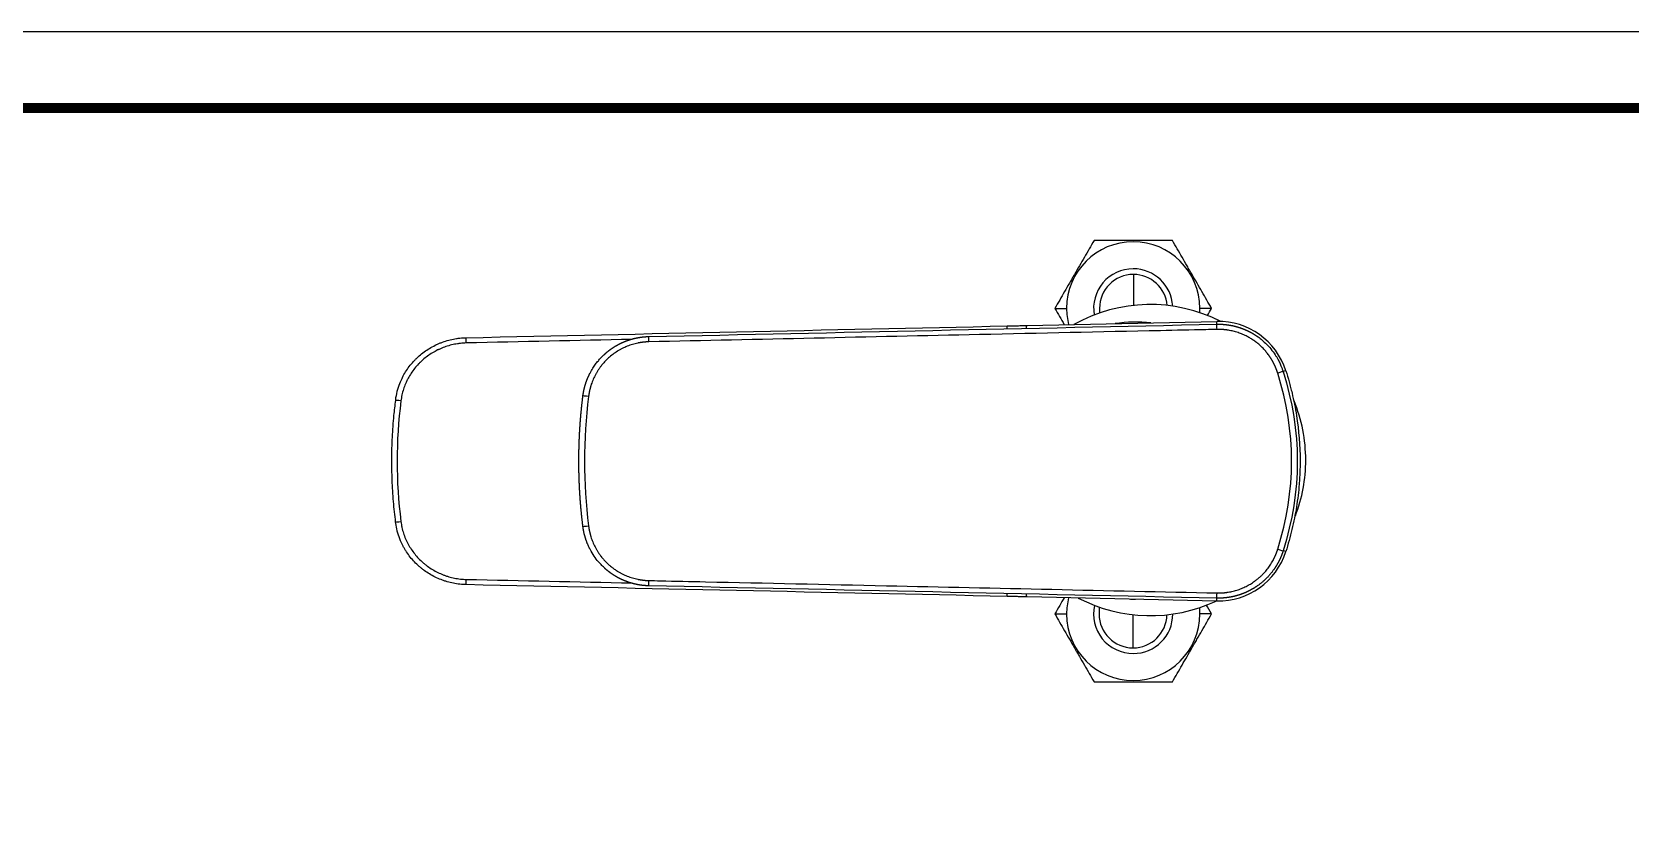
# Model space of a CAD drawing. Extents: x 0 to 790, y 0 to 579.
# Drawn here: x 323 to 605.5, y 438.9 to 578.8 of the extents above; entities that cross this region are included whole.
import ezdxf

# ---------------------------------------------------------------- set-up
doc = ezdxf.new("R2010")
doc.units = 0
doc.header["$LTSCALE"] = 10
doc.header["$MEASUREMENT"] = 0
doc.layers.get('0').update_dxf_attribs({"linetype": 'CONTINUOUS'})
doc.layers.add('1', color=7, linetype='CONTINUOUS')

msp = doc.modelspace()

# ---------------------------------------------------------------- linework, layer by layer
at = {"lineweight": -3, "ltscale": 0.5}
msp.add_lwpolyline([(0, 0), (789.88, 0), (789.88, 578.76), (0, 578.76)], close=True, dxfattribs=at)
at = {"color": 5, "linetype": 'ByBlock', "lineweight": -3, "const_width": 1.82}
msp.add_lwpolyline([(12.7, 24.78), (777.1, 24.78), (777.1, 565.32), (12.7, 565.32)], close=True, dxfattribs=at)
at = {"layer": '1', "color": 7, "linetype": 'Continuous', "lineweight": -3}
for p, q in [((517.74, 535.9), (517.74, 530.43)), ((503.85, 529.9), (505.93, 529.9)), ((511.74, 529.9), (511.74, 529.09)), ((531.56, 529.9), (529.48, 529.9)), ((498.98, 526.88), (532.49, 527.61)), ((532.5, 527.12), (532.49, 527.61)), ((544.68, 518.87), (544.21, 518.73)), ((544.68, 486.92), (544.21, 487.06)), ((532.49, 478.18), (498.98, 478.91)), ((532.49, 478.18), (532.5, 478.67)), ((503.85, 475.9), (505.93, 475.9)), ((511.67, 477.12), (511.67, 475.9)), ((517.67, 469.9), (517.67, 475.76)), ((531.56, 475.9), (529.48, 475.9))]:
    msp.add_line(p, q, dxfattribs=at)
for centre, radius, start, end in [((517.7, 529.9), 11.78, 0, 180), ((517.7, 529.9), 7, 90, 189.4584), ((517.7, 529.9), 7, 3.3103, 90), ((517.74, 529.9), 6, 90, 180), ((517.74, 529.9), 6, 5.0681, 90), ((517.7, 529.9), 11.78, 180, 194.0681), ((520.7, 503.09), 27.5, 63.0309, 119.3789), ((517.7, 529.9), 11.78, 356.4197, 0), ((518.2, 502.99), 24.5, 83.8554, 98.6355), ((532.76, 515.11), 12.5, 17.5231, 91.2465), ((520.7, 503.09), 27.5, 0, 22.3602), ((520.7, 503.09), 27.5, 338.9835, 0), ((532.76, 490.68), 12.5, 268.7535, 342.4769), ((517.7, 475.9), 11.78, 165.9825, 180), ((520.7, 503.09), 27.5, 242.4424, 295.0634), ((518.2, 502.99), 24.5, 267.7737, 269.7353), ((517.7, 475.9), 11.78, 180, 0), ((517.7, 475.9), 7, 167.5125, 270), ((517.67, 475.9), 6, 180, 270), ((517.67, 475.9), 6, 270, 358.6191), ((517.7, 475.9), 7, 270, 359.8987), ((517.7, 475.9), 11.78, 0, 5.4366)]:
    msp.add_arc(centre, radius, start, end, dxfattribs=at)
for centre, major_axis, ratio, start_param, end_param in [((495.41, 525.8), (0.022, -1), 0.001567, 2.101081, 3.141593), ((532.52, 526.11), (-0.022, 1), 0.00159, 4.785336, 6.283185), ((399.81, 523.72), (0.022, -1), 0.001424, 1.636161, 3.141593), ((432.09, 523.92), (-0.022, 1), 0.00144, 4.77849, 6.283185), ((543.25, 518.42), (0.954, 0.301), 0.046575, 0, 1.556092), ((421.41, 514.29), (0.992, -0.124), 0.035568, 1.575227, 3.141593), ((388.25, 513.53), (0.992, -0.125), 0.033157, 1.574971, 3.14433), ((388.25, 492.26), (0.992, 0.125), 0.033157, 3.1403, 4.708215), ((421.41, 491.5), (0.992, 0.124), 0.035568, 3.141593, 4.707959), ((543.25, 487.37), (0.954, -0.301), 0.046575, 4.727094, 6.283185), ((399.81, 482.07), (-0.022, -1), 0.001424, 0, 1.505432), ((432.09, 481.87), (0.022, 1), 0.00144, 3.141593, 4.646288), ((495.41, 479.99), (-0.022, -1), 0.001567, 0, 1.035265), ((532.52, 479.68), (0.022, 1), 0.00159, 3.141593, 4.639442)]:
    msp.add_ellipse(centre, major_axis=major_axis, ratio=ratio, start_param=start_param, end_param=end_param, dxfattribs=at)
for points, knots in [([(510.77, 541.9), (510.21, 540.92), (509.64, 539.93), (508.78, 538.44), (508.49, 537.94), (507.9, 536.93), (507.61, 536.42), (507.24, 535.78), (507.17, 535.66), (507.06, 535.46), (507.02, 535.4), (506.95, 535.27), (506.76, 534.95), (506.58, 534.64), (506.14, 533.87), (505.85, 533.37), (505.27, 532.37), (504.99, 531.87), (504.42, 530.88), (504.13, 530.39), (503.85, 529.9)], [0, 0, 0, 0, 0.25, 0.25, 0.375, 0.375, 0.5, 0.5, 0.53125, 0.53125, 0.546875, 0.546875, 0.5625, 0.625, 0.625, 0.75, 0.75, 0.875, 0.875, 1, 1, 1, 1]), ([(524.63, 541.9), (523.5, 541.9), (522.36, 541.9), (520.63, 541.9), (520.06, 541.9), (518.89, 541.9), (518.31, 541.9), (517.57, 541.9), (517.42, 541.9), (517.2, 541.9), (517.13, 541.9), (516.98, 541.9), (516.61, 541.9), (516.24, 541.9), (515.36, 541.9), (514.78, 541.9), (513.63, 541.9), (513.05, 541.9), (511.91, 541.9), (511.34, 541.9), (510.77, 541.9)], [0, 0, 0, 0, 0.25, 0.25, 0.375, 0.375, 0.5, 0.5, 0.53125, 0.53125, 0.546875, 0.546875, 0.5625, 0.625, 0.625, 0.75, 0.75, 0.875, 0.875, 1, 1, 1, 1]), ([(531.56, 529.9), (530.99, 530.88), (530.42, 531.87), (529.56, 533.36), (529.27, 533.86), (528.69, 534.87), (528.4, 535.38), (528.03, 536.02), (527.96, 536.14), (527.84, 536.34), (527.81, 536.4), (527.73, 536.53), (527.55, 536.85), (527.37, 537.16), (526.93, 537.92), (526.64, 538.43), (526.06, 539.43), (525.77, 539.93), (525.2, 540.92), (524.92, 541.41), (524.63, 541.9)], [0, 0, 0, 0, 0.25, 0.25, 0.375, 0.375, 0.5, 0.5, 0.53125, 0.53125, 0.546875, 0.546875, 0.5625, 0.625, 0.625, 0.75, 0.75, 0.875, 0.875, 1, 1, 1, 1]), ([(532.52, 526.18), (531.86, 526.17), (531.19, 526.15), (527.86, 526.08), (525.19, 526.02), (511.86, 525.73), (501.2, 525.5), (471.05, 524.84), (451.57, 524.41), (432.09, 523.99)], [0, 0, 0, 0, 0.019909, 0.019909, 0.099545, 0.099545, 0.41809, 0.41809, 1, 1, 1, 1]), ([(495.39, 526.8), (495.7, 526.81), (496.01, 526.81), (496.62, 526.83), (496.92, 526.83), (497.52, 526.85), (497.89, 526.86), (498.26, 526.86), (498.41, 526.87), (498.48, 526.87), (498.7, 526.87), (498.84, 526.88), (498.98, 526.88)], [0, 0, 0, 0, 0.25, 0.25, 0.5, 0.5, 0.75, 0.8125, 0.8125, 0.875, 0.875, 1, 1, 1, 1]), ([(498.8, 526.38), (498.8, 526.39), (498.81, 526.41), (498.81, 526.46), (498.82, 526.5), (498.83, 526.54), (498.83, 526.55), (498.83, 526.57), (498.83, 526.58), (498.84, 526.6), (498.84, 526.62), (498.85, 526.67), (498.86, 526.7), (498.87, 526.73), (498.88, 526.75), (498.89, 526.77), (498.89, 526.78), (498.9, 526.81), (498.92, 526.84), (498.94, 526.86), (498.96, 526.87), (498.96, 526.87), (498.97, 526.88), (498.97, 526.88), (498.98, 526.88), (498.98, 526.88), (498.98, 526.88), (498.98, 526.88), (498.98, 526.88), (498.98, 526.88)], [0, 0, 0, 0, 0.046614, 0.046614, 0.182812, 0.182812, 0.216862, 0.216862, 0.250911, 0.250911, 0.31901, 0.31901, 0.455208, 0.455208, 0.523307, 0.523307, 0.591406, 0.591406, 0.727604, 0.863802, 0.863802, 0.931901, 0.931901, 0.965951, 0.982975, 0.982975, 0.991488, 0.991488, 1, 1, 1, 1]), ([(532.5, 527.11), (532.52, 527.11), (532.55, 527.11), (532.61, 527.11), (532.66, 527.11), (532.72, 527.11), (532.77, 527.11), (532.82, 527.11), (532.88, 527.11), (532.93, 527.11), (532.99, 527.11), (533.04, 527.11), (533.1, 527.11), (533.15, 527.1), (533.2, 527.1), (533.26, 527.1), (533.31, 527.1), (533.37, 527.1), (533.42, 527.09), (533.48, 527.09), (533.53, 527.09), (533.59, 527.08), (533.64, 527.08), (533.7, 527.07), (533.75, 527.07), (533.81, 527.07), (533.86, 527.06), (533.92, 527.05), (533.97, 527.05), (534.03, 527.04), (534.09, 527.04), (534.14, 527.03), (534.2, 527.02), (534.25, 527.02), (534.31, 527.01), (534.36, 527), (534.42, 527), (534.47, 526.99), (534.53, 526.98), (534.59, 526.97), (534.64, 526.96), (534.7, 526.95), (534.75, 526.94), (534.81, 526.93), (534.87, 526.92), (534.92, 526.91), (534.98, 526.9), (535.03, 526.89), (535.09, 526.88), (535.15, 526.87), (535.2, 526.86), (535.26, 526.85), (535.31, 526.84), (535.37, 526.82), (535.43, 526.81), (535.48, 526.8), (535.54, 526.79), (535.6, 526.77), (535.65, 526.76), (535.71, 526.74), (535.76, 526.73), (535.82, 526.71), (535.88, 526.7), (535.93, 526.68), (535.99, 526.67), (536.04, 526.65), (536.1, 526.64), (536.16, 526.62), (536.21, 526.6), (536.27, 526.59), (536.33, 526.57), (536.38, 526.55), (536.44, 526.53), (536.49, 526.52), (536.55, 526.5), (536.61, 526.48), (536.66, 526.46), (536.72, 526.44), (536.77, 526.42), (536.83, 526.4), (536.89, 526.38), (536.94, 526.36), (537, 526.34), (537.05, 526.32), (537.11, 526.3), (537.17, 526.27), (537.22, 526.25), (537.28, 526.23), (537.33, 526.21), (537.39, 526.18), (537.44, 526.16), (537.5, 526.14), (537.55, 526.11), (537.61, 526.09), (537.66, 526.06), (537.72, 526.04), (537.78, 526.01), (537.83, 525.99), (537.89, 525.96), (537.94, 525.94), (538, 525.91), (538.05, 525.88), (538.11, 525.86), (538.16, 525.83), (538.21, 525.8), (538.27, 525.77), (538.32, 525.74), (538.38, 525.72), (538.43, 525.69), (538.49, 525.66), (538.54, 525.63), (538.59, 525.6), (538.65, 525.57), (538.7, 525.54), (538.76, 525.51), (538.81, 525.47), (538.86, 525.44), (538.92, 525.41), (538.97, 525.38), (539.02, 525.35), (539.08, 525.31), (539.13, 525.28), (539.18, 525.25), (539.24, 525.21), (539.29, 525.18), (539.34, 525.15), (539.39, 525.11), (539.45, 525.08), (539.5, 525.04), (539.55, 525.01), (539.6, 524.97), (539.65, 524.93), (539.71, 524.9), (539.99, 524.7), (540.52, 524.28), (541.29, 523.58), (542.07, 522.72), (542.66, 521.92), (543.07, 521.27), (543.31, 520.85), (543.51, 520.46), (543.68, 520.1), (543.82, 519.78), (543.93, 519.5), (544.02, 519.27), (544.09, 519.07), (544.14, 518.92), (544.18, 518.81), (544.2, 518.75), (544.2, 518.72)], [0, 0, 0, 0, 0.003477, 0.006959, 0.010445, 0.013937, 0.017433, 0.020934, 0.02444, 0.02795, 0.031466, 0.034986, 0.038511, 0.042041, 0.045575, 0.049115, 0.052659, 0.056208, 0.059762, 0.06332, 0.066884, 0.070452, 0.074025, 0.077603, 0.081185, 0.084773, 0.088365, 0.091962, 0.095564, 0.099171, 0.102782, 0.106398, 0.11002, 0.113645, 0.117276, 0.120912, 0.124552, 0.128197, 0.131847, 0.135502, 0.139162, 0.142826, 0.146495, 0.150169, 0.153848, 0.157532, 0.16122, 0.164914, 0.168612, 0.172315, 0.176022, 0.179735, 0.183452, 0.187175, 0.190902, 0.194633, 0.19837, 0.202112, 0.205858, 0.209609, 0.213365, 0.217126, 0.220891, 0.224662, 0.228437, 0.232217, 0.236002, 0.239791, 0.243586, 0.247385, 0.251189, 0.254998, 0.258812, 0.262631, 0.266454, 0.270282, 0.274115, 0.277953, 0.281796, 0.285643, 0.289496, 0.293353, 0.297215, 0.301082, 0.304953, 0.30883, 0.312711, 0.316597, 0.320488, 0.324384, 0.328285, 0.33219, 0.3361, 0.340016, 0.343936, 0.34786, 0.35179, 0.355724, 0.359664, 0.363608, 0.367557, 0.37151, 0.375469, 0.379432, 0.3834, 0.387374, 0.391351, 0.395334, 0.399322, 0.403314, 0.407311, 0.411313, 0.41532, 0.419332, 0.423349, 0.42737, 0.431396, 0.435427, 0.439463, 0.443504, 0.447549, 0.4516, 0.455655, 0.459715, 0.46378, 0.46785, 0.471924, 0.476004, 0.480088, 0.484177, 0.488271, 0.49237, 0.496473, 0.500582, 0.559789, 0.627013, 0.702251, 0.785503, 0.81995, 0.851408, 0.879877, 0.905357, 0.927846, 0.947347, 0.963857, 0.977378, 0.987908, 0.995449, 1, 1, 1, 1]), ([(543.25, 518.47), (543.25, 518.49), (543.23, 518.52), (543.22, 518.57), (543.2, 518.63), (543.18, 518.68), (543.17, 518.73), (543.15, 518.78), (543.13, 518.83), (543.11, 518.88), (543.1, 518.93), (543.08, 518.98), (543.06, 519.03), (543.04, 519.08), (543.02, 519.13), (543, 519.18), (542.98, 519.23), (542.96, 519.28), (542.94, 519.33), (542.92, 519.38), (542.9, 519.43), (542.88, 519.48), (542.86, 519.53), (542.84, 519.58), (542.82, 519.63), (542.79, 519.68), (542.77, 519.73), (542.75, 519.77), (542.73, 519.82), (542.7, 519.87), (542.68, 519.92), (542.66, 519.97), (542.63, 520.02), (542.61, 520.06), (542.59, 520.11), (542.56, 520.16), (542.54, 520.21), (542.51, 520.25), (542.49, 520.3), (542.46, 520.35), (542.44, 520.4), (542.41, 520.44), (542.39, 520.49), (542.36, 520.54), (542.34, 520.58), (542.31, 520.63), (542.28, 520.68), (542.26, 520.72), (542.23, 520.77), (542.2, 520.81), (542.17, 520.86), (542.15, 520.91), (542.12, 520.95), (542.09, 521), (542.06, 521.04), (542.03, 521.09), (542, 521.13), (541.97, 521.18), (541.94, 521.22), (541.91, 521.27), (541.88, 521.31), (541.85, 521.36), (541.82, 521.4), (541.79, 521.45), (541.76, 521.49), (541.73, 521.54), (541.7, 521.58), (541.54, 521.8), (541.24, 522.19), (540.77, 522.72), (540.28, 523.22), (539.75, 523.68), (539.28, 524.04), (538.89, 524.31), (538.59, 524.51), (538.29, 524.69), (537.98, 524.86), (537.64, 525.04), (537.27, 525.22), (536.86, 525.39), (536.44, 525.55), (536.02, 525.69), (535.6, 525.81), (535.17, 525.92), (534.74, 526.01), (534.41, 526.06), (534.19, 526.09), (534.09, 526.1), (533.99, 526.11), (533.88, 526.13), (533.78, 526.14), (533.67, 526.15), (533.57, 526.15), (533.46, 526.16), (533.36, 526.17), (533.25, 526.17), (533.15, 526.18), (533.05, 526.18), (532.94, 526.18), (532.84, 526.18), (532.73, 526.18), (532.63, 526.18), (532.56, 526.18), (532.52, 526.18)], [0, 0, 0, 0, 0.003818, 0.007632, 0.011445, 0.015254, 0.019061, 0.022866, 0.026668, 0.030468, 0.034266, 0.038062, 0.041855, 0.045647, 0.049437, 0.053226, 0.057013, 0.060798, 0.064582, 0.068364, 0.072145, 0.075925, 0.079704, 0.083482, 0.087259, 0.091035, 0.09481, 0.098585, 0.102359, 0.106133, 0.109907, 0.11368, 0.117453, 0.121225, 0.124998, 0.128771, 0.132544, 0.136317, 0.140091, 0.143865, 0.14764, 0.151415, 0.155191, 0.158968, 0.162745, 0.166524, 0.170304, 0.174085, 0.177867, 0.18165, 0.185435, 0.189221, 0.193009, 0.196799, 0.200591, 0.204384, 0.208179, 0.211977, 0.215776, 0.219578, 0.223382, 0.227189, 0.230997, 0.234809, 0.238623, 0.24244, 0.24626, 0.250083, 0.300242, 0.350056, 0.399732, 0.449476, 0.499494, 0.524499, 0.549489, 0.57449, 0.599528, 0.624631, 0.65584, 0.687013, 0.718197, 0.749444, 0.780733, 0.811955, 0.843159, 0.874398, 0.881816, 0.889228, 0.896633, 0.904032, 0.911426, 0.918815, 0.926201, 0.933583, 0.940964, 0.948342, 0.955719, 0.963096, 0.970474, 0.977852, 0.985232, 0.992614, 1, 1, 1, 1]), ([(399.81, 523.79), (399.46, 523.78), (399.11, 523.76), (398.67, 523.71), (398.58, 523.7), (398.4, 523.67), (398.14, 523.64), (397.88, 523.59), (397.37, 523.49), (396.69, 523.32), (396.03, 523.1), (395.54, 522.91), (395.38, 522.84), (395.14, 522.74), (395.02, 522.68), (394.9, 522.62), (394.82, 522.59), (394.78, 522.57), (394.42, 522.39), (394.12, 522.22), (393.52, 521.86), (393.23, 521.67), (392.66, 521.26), (392.39, 521.04), (392, 520.69), (391.87, 520.57), (391.71, 520.42), (391.64, 520.36), (391.58, 520.3), (391.49, 520.21), (391.43, 520.14), (391.12, 519.82), (390.66, 519.3), (390.25, 518.73), (389.87, 518.15), (389.69, 517.85), (389.48, 517.47), (389.44, 517.39), (389.38, 517.27), (389.36, 517.23), (389.32, 517.15), (389.22, 516.95), (389.13, 516.75), (388.93, 516.27), (388.68, 515.62), (388.5, 514.94), (388.35, 514.26), (388.29, 513.91), (388.25, 513.56)], [0, 0, 0, 0, 0.0625, 0.0625, 0.078125, 0.078125, 0.09375, 0.125, 0.125, 0.1875, 0.25, 0.25, 0.28125, 0.28125, 0.296875, 0.304688, 0.304688, 0.3125, 0.3125, 0.375, 0.375, 0.4375, 0.4375, 0.5, 0.5, 0.53125, 0.53125, 0.539063, 0.546875, 0.546875, 0.5625, 0.5625, 0.625, 0.6875, 0.6875, 0.75, 0.75, 0.765625, 0.765625, 0.773438, 0.773438, 0.78125, 0.8125, 0.8125, 0.875, 0.9375, 0.9375, 1, 1, 1, 1]), ([(388.44, 517.53), (388.44, 517.55), (388.45, 517.56), (388.48, 517.62), (388.5, 517.66), (388.56, 517.79), (388.61, 517.87), (388.83, 518.29), (389.03, 518.62), (389.44, 519.25), (389.89, 519.86), (390.39, 520.43), (390.71, 520.77), (390.78, 520.84), (390.88, 520.94), (390.92, 520.98), (390.98, 521.04), (391.16, 521.21), (391.33, 521.37), (391.76, 521.74), (392.05, 521.98), (392.66, 522.43), (392.98, 522.64), (393.62, 523.03), (393.96, 523.21), (394.34, 523.4), (394.39, 523.42), (394.47, 523.46), (394.6, 523.52), (394.91, 523.66), (395.17, 523.77), (395.7, 523.97), (396.41, 524.22), (397.15, 524.4), (397.7, 524.51), (397.89, 524.54), (398.17, 524.58), (398.27, 524.6), (398.46, 524.62), (398.55, 524.63), (398.84, 524.67), (399.03, 524.68), (399.31, 524.7), (399.45, 524.71), (399.62, 524.72), (399.71, 524.72), (399.75, 524.72), (399.77, 524.72), (399.78, 524.72), (399.78, 524.72), (399.79, 524.72), (399.79, 524.72)], [0, 0, 0, 0, 0.003142, 0.003142, 0.013211, 0.013211, 0.033349, 0.033349, 0.113904, 0.113904, 0.194458, 0.275012, 0.275012, 0.295151, 0.295151, 0.30522, 0.30522, 0.315289, 0.355566, 0.355566, 0.43612, 0.43612, 0.516675, 0.516675, 0.597229, 0.597229, 0.607298, 0.607298, 0.617367, 0.637506, 0.677783, 0.677783, 0.758337, 0.838892, 0.838892, 0.879169, 0.879169, 0.899307, 0.899307, 0.919446, 0.919446, 0.959723, 0.959723, 0.979861, 0.989931, 0.994965, 0.997483, 0.998741, 0.999371, 0.999371, 1, 1, 1, 1]), ([(420.42, 514.41), (420.42, 514.43), (420.43, 514.46), (420.43, 514.52), (420.44, 514.57), (420.45, 514.63), (420.46, 514.69), (420.47, 514.75), (420.48, 514.8), (420.49, 514.86), (420.5, 514.92), (420.51, 514.98), (420.52, 515.04), (420.53, 515.1), (420.54, 515.17), (420.55, 515.23), (420.56, 515.29), (420.58, 515.35), (420.59, 515.42), (420.6, 515.48), (420.62, 515.55), (420.63, 515.61), (420.65, 515.68), (420.67, 515.75), (420.68, 515.82), (420.7, 515.88), (420.72, 515.95), (420.73, 516.02), (420.75, 516.09), (420.77, 516.16), (420.79, 516.23), (420.81, 516.3), (420.83, 516.37), (420.86, 516.45), (420.88, 516.52), (420.9, 516.59), (420.93, 516.67), (420.95, 516.74), (420.98, 516.81), (421, 516.89), (421.03, 516.97), (421.06, 517.04), (421.08, 517.12), (421.11, 517.19), (421.14, 517.27), (421.17, 517.35), (421.21, 517.43), (421.24, 517.51), (421.27, 517.58), (421.3, 517.66), (421.34, 517.74), (421.37, 517.82), (421.41, 517.9), (421.45, 517.98), (421.48, 518.07), (421.52, 518.15), (421.56, 518.23), (421.6, 518.31), (421.65, 518.39), (421.82, 518.74), (422.15, 519.3), (422.64, 520.03), (423.12, 520.63), (423.55, 521.12), (423.94, 521.51), (424.21, 521.76), (424.38, 521.92), (424.48, 522), (424.58, 522.09), (424.67, 522.17), (424.77, 522.25), (424.87, 522.33), (424.97, 522.41), (425.07, 522.48), (425.17, 522.56), (425.27, 522.63), (425.37, 522.7), (425.47, 522.78), (425.58, 522.85), (425.68, 522.91), (425.78, 522.98), (425.88, 523.05), (425.99, 523.11), (426.09, 523.18), (426.2, 523.24), (426.3, 523.3), (426.41, 523.36), (426.51, 523.42), (426.62, 523.48), (426.72, 523.53), (426.83, 523.59), (426.93, 523.64), (427.04, 523.7), (427.14, 523.75), (427.25, 523.8), (427.36, 523.85), (427.46, 523.9), (427.57, 523.94), (427.68, 523.99), (427.78, 524.03), (427.89, 524.07), (428, 524.12), (428.1, 524.16), (428.21, 524.2), (428.32, 524.24), (428.43, 524.27), (428.53, 524.31), (428.64, 524.34), (428.75, 524.38), (428.85, 524.41), (428.96, 524.44), (429.07, 524.47), (429.17, 524.5), (429.28, 524.53), (429.38, 524.56), (429.49, 524.59), (429.6, 524.61), (429.7, 524.63), (429.81, 524.66), (429.91, 524.68), (430.02, 524.7), (430.12, 524.72), (430.23, 524.74), (430.33, 524.76), (430.44, 524.78), (430.54, 524.79), (430.65, 524.81), (430.75, 524.82), (430.85, 524.83), (430.96, 524.85), (431.06, 524.86), (431.16, 524.87), (431.26, 524.88), (431.36, 524.89), (431.47, 524.89), (431.57, 524.9), (431.67, 524.91), (431.77, 524.91), (431.87, 524.92), (431.97, 524.92), (432.03, 524.92), (432.07, 524.92)], [0, 0, 0, 0, 0.003212, 0.006464, 0.009754, 0.013082, 0.01645, 0.019856, 0.023301, 0.026785, 0.030307, 0.033869, 0.037469, 0.041107, 0.044785, 0.048501, 0.052256, 0.05605, 0.059882, 0.063754, 0.067664, 0.071613, 0.0756, 0.079627, 0.083692, 0.087795, 0.091938, 0.096119, 0.10034, 0.104598, 0.108896, 0.113232, 0.117608, 0.122021, 0.126474, 0.130966, 0.135496, 0.140065, 0.144672, 0.149319, 0.154004, 0.158728, 0.163491, 0.168292, 0.173132, 0.178011, 0.182929, 0.187886, 0.192881, 0.197915, 0.202988, 0.208099, 0.213249, 0.218438, 0.223666, 0.228933, 0.234238, 0.239582, 0.244965, 0.250387, 0.307912, 0.359073, 0.403867, 0.442293, 0.474352, 0.500042, 0.507564, 0.515063, 0.522539, 0.529992, 0.537421, 0.544828, 0.552211, 0.559571, 0.566908, 0.574222, 0.581513, 0.58878, 0.596025, 0.603246, 0.610444, 0.617619, 0.624771, 0.631899, 0.639005, 0.646087, 0.653146, 0.660182, 0.667195, 0.674185, 0.681151, 0.688094, 0.695015, 0.701912, 0.708786, 0.715637, 0.722464, 0.729269, 0.736051, 0.742809, 0.749544, 0.756256, 0.762945, 0.769611, 0.776253, 0.782873, 0.789469, 0.796043, 0.802593, 0.80912, 0.815624, 0.822105, 0.828563, 0.834997, 0.841409, 0.847797, 0.854162, 0.860504, 0.866823, 0.873119, 0.879392, 0.885642, 0.891869, 0.898072, 0.904253, 0.91041, 0.916544, 0.922655, 0.928743, 0.934808, 0.94085, 0.946869, 0.952865, 0.958838, 0.964787, 0.970714, 0.976617, 0.982497, 0.988355, 0.994189, 1, 1, 1, 1]), ([(432.09, 523.99), (432.07, 523.99), (432.04, 523.99), (431.99, 523.99), (431.94, 523.98), (431.89, 523.98), (431.84, 523.98), (431.79, 523.98), (431.75, 523.98), (431.7, 523.97), (431.65, 523.97), (431.6, 523.97), (431.55, 523.96), (431.5, 523.96), (431.45, 523.96), (431.4, 523.95), (431.35, 523.95), (431.3, 523.94), (431.25, 523.94), (431.21, 523.93), (431.16, 523.93), (431.11, 523.92), (431.06, 523.92), (431.01, 523.91), (430.96, 523.91), (430.91, 523.9), (430.86, 523.89), (430.81, 523.89), (430.77, 523.88), (430.72, 523.87), (430.67, 523.86), (430.62, 523.86), (430.57, 523.85), (430.52, 523.84), (430.47, 523.83), (430.42, 523.82), (430.38, 523.81), (430.33, 523.81), (430.28, 523.8), (430.23, 523.79), (430.18, 523.78), (429.99, 523.74), (429.66, 523.66), (429.18, 523.53), (428.72, 523.38), (428.26, 523.21), (427.81, 523.02), (427.37, 522.81), (426.93, 522.58), (426.37, 522.24), (425.7, 521.78), (424.94, 521.15), (424.25, 520.46), (423.72, 519.84), (423.33, 519.31), (423.06, 518.9), (422.81, 518.48), (422.57, 518.05), (422.36, 517.61), (422.16, 517.17), (421.98, 516.71), (421.87, 516.37), (421.8, 516.14), (421.77, 516.04), (421.74, 515.94), (421.71, 515.84), (421.69, 515.74), (421.66, 515.64), (421.64, 515.54), (421.61, 515.44), (421.59, 515.34), (421.57, 515.24), (421.55, 515.14), (421.53, 515.04), (421.51, 514.94), (421.49, 514.83), (421.47, 514.73), (421.46, 514.63), (421.44, 514.53), (421.43, 514.42), (421.42, 514.36), (421.41, 514.32)], [0, 0, 0, 0, 0.003137, 0.006273, 0.009408, 0.012543, 0.015678, 0.018812, 0.021945, 0.025078, 0.028211, 0.031343, 0.034476, 0.037608, 0.040741, 0.043873, 0.047005, 0.050138, 0.053271, 0.056404, 0.059538, 0.062672, 0.065806, 0.068941, 0.072077, 0.075213, 0.07835, 0.081488, 0.084627, 0.087767, 0.090908, 0.094049, 0.097192, 0.100337, 0.103482, 0.106629, 0.109777, 0.112927, 0.116078, 0.119231, 0.122385, 0.125541, 0.156728, 0.187879, 0.219058, 0.250326, 0.281532, 0.312665, 0.343786, 0.374956, 0.437535, 0.499933, 0.562317, 0.624919, 0.656081, 0.687207, 0.718356, 0.749589, 0.780854, 0.812042, 0.843215, 0.874432, 0.881073, 0.887707, 0.894335, 0.900958, 0.907575, 0.914187, 0.920796, 0.927401, 0.934003, 0.940603, 0.947202, 0.953799, 0.960396, 0.966993, 0.97359, 0.980189, 0.98679, 0.993394, 1, 1, 1, 1]), ([(388.44, 517.54), (388.28, 517.23), (387.93, 516.47), (387.52, 515.2), (387.32, 514.2), (387.26, 513.68), (387.25, 513.66)], [0, 0, 0, 0, 0.255392, 0.616182, 0.978584, 1, 1, 1, 1]), ([(544.68, 518.87), (544.89, 518.23), (545.08, 517.57), (545.31, 516.75), (545.35, 516.59), (545.44, 516.26), (545.57, 515.77), (546.02, 513.95), (546.35, 512.3), (546.98, 508.31), (547.2, 505.63), (547.2, 502.25), (547.18, 501.24), (547.13, 500.22), (547.1, 499.71), (547.09, 499.54), (547.07, 499.2), (546.96, 497.67), (546.77, 496.16), (546.35, 493.48), (546.08, 492.16), (545.45, 489.52), (545.09, 488.21), (544.68, 486.92)], [0, 0, 0, 0, 0.0625, 0.0625, 0.078125, 0.078125, 0.09375, 0.125, 0.25, 0.25, 0.5, 0.5, 0.5625, 0.59375, 0.59375, 0.609375, 0.609375, 0.625, 0.75, 0.75, 0.875, 0.875, 1, 1, 1, 1]), ([(420.42, 491.38), (420.41, 491.43), (420.4, 491.54), (420.38, 491.7), (420.36, 491.85), (420.34, 492.01), (420.33, 492.17), (420.31, 492.33), (420.29, 492.49), (420.27, 492.64), (420.25, 492.8), (420.24, 492.96), (420.22, 493.12), (420.2, 493.27), (420.19, 493.43), (420.17, 493.59), (420.16, 493.75), (420.14, 493.9), (420.13, 494.06), (420.11, 494.22), (420.1, 494.38), (420.08, 494.54), (420.07, 494.69), (420.05, 494.85), (420.04, 495.01), (420.03, 495.17), (420.01, 495.32), (420, 495.48), (419.99, 495.64), (419.98, 495.8), (419.96, 495.95), (419.95, 496.11), (419.94, 496.27), (419.93, 496.43), (419.92, 496.59), (419.91, 496.74), (419.9, 496.9), (419.89, 497.06), (419.88, 497.22), (419.87, 497.37), (419.86, 497.53), (419.85, 497.69), (419.84, 497.85), (419.83, 498.01), (419.82, 498.16), (419.82, 498.32), (419.81, 498.48), (419.8, 498.64), (419.79, 498.79), (419.79, 498.95), (419.78, 499.11), (419.77, 499.27), (419.77, 499.42), (419.76, 499.58), (419.76, 499.74), (419.75, 499.9), (419.75, 500.06), (419.74, 500.21), (419.74, 500.37), (419.73, 500.53), (419.73, 500.69), (419.73, 500.84), (419.72, 501), (419.72, 501.16), (419.72, 501.32), (419.71, 501.48), (419.71, 501.63), (419.71, 501.79), (419.71, 501.95), (419.71, 502.11), (419.71, 502.26), (419.7, 502.42), (419.7, 502.58), (419.7, 502.74), (419.7, 502.89), (419.7, 503.05), (419.7, 503.21), (419.7, 503.37), (419.71, 503.53), (419.71, 503.68), (419.71, 503.84), (419.71, 504), (419.71, 504.16), (419.71, 504.31), (419.72, 504.47), (419.72, 504.63), (419.72, 504.79), (419.73, 504.95), (419.73, 505.1), (419.73, 505.26), (419.74, 505.42), (419.74, 505.58), (419.75, 505.73), (419.75, 505.89), (419.76, 506.05), (419.76, 506.21), (419.77, 506.36), (419.77, 506.52), (419.78, 506.68), (419.79, 506.84), (419.79, 507), (419.8, 507.15), (419.81, 507.31), (419.82, 507.47), (419.82, 507.63), (419.83, 507.78), (419.84, 507.94), (419.85, 508.1), (419.86, 508.26), (419.87, 508.42), (419.88, 508.57), (419.89, 508.73), (419.9, 508.89), (419.91, 509.05), (419.92, 509.2), (419.93, 509.36), (419.94, 509.52), (419.95, 509.68), (419.96, 509.83), (419.98, 509.99), (419.99, 510.15), (420, 510.31), (420.01, 510.47), (420.03, 510.62), (420.04, 510.78), (420.05, 510.94), (420.07, 511.1), (420.08, 511.25), (420.1, 511.41), (420.11, 511.57), (420.13, 511.73), (420.14, 511.89), (420.16, 512.04), (420.17, 512.2), (420.19, 512.36), (420.2, 512.52), (420.22, 512.67), (420.24, 512.83), (420.25, 512.99), (420.27, 513.15), (420.29, 513.3), (420.31, 513.46), (420.33, 513.62), (420.34, 513.78), (420.36, 513.94), (420.38, 514.09), (420.4, 514.25), (420.41, 514.36), (420.42, 514.41)], [0, 0, 0, 0, 0.006887, 0.013772, 0.020655, 0.027537, 0.034418, 0.041297, 0.048174, 0.055051, 0.061925, 0.068799, 0.075671, 0.082542, 0.089411, 0.096279, 0.103146, 0.110012, 0.116877, 0.12374, 0.130602, 0.137463, 0.144323, 0.151182, 0.158039, 0.164896, 0.171751, 0.178606, 0.185459, 0.192312, 0.199163, 0.206014, 0.212864, 0.219712, 0.22656, 0.233407, 0.240253, 0.247099, 0.253943, 0.260787, 0.26763, 0.274472, 0.281314, 0.288155, 0.294995, 0.301835, 0.308674, 0.315512, 0.32235, 0.329187, 0.336024, 0.34286, 0.349696, 0.356531, 0.363366, 0.3702, 0.377034, 0.383868, 0.390701, 0.397534, 0.404366, 0.411199, 0.418031, 0.424862, 0.431694, 0.438525, 0.445356, 0.452187, 0.459018, 0.465848, 0.472679, 0.479509, 0.486339, 0.49317, 0.5, 0.50683, 0.513661, 0.520491, 0.527321, 0.534152, 0.540982, 0.547813, 0.554644, 0.561475, 0.568306, 0.575138, 0.581969, 0.588801, 0.595634, 0.602466, 0.609299, 0.616132, 0.622966, 0.6298, 0.636634, 0.643469, 0.650304, 0.65714, 0.663976, 0.670813, 0.67765, 0.684488, 0.691326, 0.698165, 0.705005, 0.711845, 0.718686, 0.725528, 0.73237, 0.739213, 0.746057, 0.752901, 0.759747, 0.766593, 0.77344, 0.780288, 0.787136, 0.793986, 0.800837, 0.807688, 0.814541, 0.821394, 0.828249, 0.835104, 0.841961, 0.848818, 0.855677, 0.862537, 0.869398, 0.87626, 0.883123, 0.889988, 0.896854, 0.903721, 0.910589, 0.917458, 0.924329, 0.931201, 0.938075, 0.944949, 0.951826, 0.958703, 0.965582, 0.972463, 0.979345, 0.986228, 0.993113, 1, 1, 1, 1]), ([(387.28, 513.65), (387.16, 512.76), (386.9, 510.59), (386.66, 507.14), (386.55, 503.32), (386.62, 499.53), (386.85, 495.8), (387.11, 493.34), (387.26, 492.14)], [0, 0, 0, 0, 0.124994, 0.304015, 0.480955, 0.655888, 0.830608, 1, 1, 1, 1]), ([(387.26, 492.14), (387.28, 491.96), (387.36, 491.32), (387.63, 490.22), (388.05, 489), (388.42, 488.26), (388.59, 487.95)], [0, 0, 0, 0, 0.122485, 0.436505, 0.766803, 1, 1, 1, 1]), ([(388.25, 492.23), (388.27, 492.05), (388.29, 491.88), (388.34, 491.61), (388.36, 491.53), (388.39, 491.35), (388.41, 491.27), (388.5, 490.84), (388.6, 490.5), (388.81, 489.84), (388.93, 489.51), (389.2, 488.87), (389.36, 488.56), (389.56, 488.17), (389.61, 488.09), (389.69, 487.94), (389.74, 487.86), (389.87, 487.63), (389.97, 487.49), (390.26, 487.05), (390.46, 486.77), (390.9, 486.22), (391.13, 485.96), (391.61, 485.45), (391.86, 485.21), (392.2, 484.92), (392.26, 484.87), (392.4, 484.75), (392.6, 484.58), (392.81, 484.42), (393.24, 484.11), (393.82, 483.73), (394.43, 483.39), (395.06, 483.09), (395.38, 482.95), (395.79, 482.79), (395.87, 482.75), (396.04, 482.69), (396.29, 482.61), (396.54, 482.53), (397.04, 482.38), (397.72, 482.22), (398.41, 482.11), (399.11, 482.03), (399.46, 482.01), (399.81, 482)], [0, 0, 0, 0, 0.03125, 0.03125, 0.046875, 0.046875, 0.0625, 0.0625, 0.125, 0.125, 0.1875, 0.1875, 0.25, 0.25, 0.265625, 0.265625, 0.28125, 0.28125, 0.3125, 0.3125, 0.375, 0.375, 0.4375, 0.4375, 0.5, 0.5, 0.515625, 0.515625, 0.53125, 0.5625, 0.5625, 0.625, 0.6875, 0.6875, 0.75, 0.75, 0.765625, 0.765625, 0.78125, 0.8125, 0.8125, 0.875, 0.9375, 0.9375, 1, 1, 1, 1]), ([(432.07, 480.87), (432.05, 480.87), (432.01, 480.87), (431.95, 480.87), (431.9, 480.87), (431.84, 480.87), (431.78, 480.88), (431.73, 480.88), (431.67, 480.88), (431.61, 480.89), (431.56, 480.89), (431.5, 480.89), (431.44, 480.9), (431.38, 480.9), (431.32, 480.91), (431.27, 480.91), (431.21, 480.92), (431.15, 480.92), (431.09, 480.93), (431.03, 480.93), (430.98, 480.94), (430.92, 480.95), (430.86, 480.95), (430.8, 480.96), (430.74, 480.97), (430.68, 480.98), (430.62, 480.99), (430.56, 480.99), (430.51, 481), (430.45, 481.01), (430.39, 481.02), (430.33, 481.03), (430.27, 481.04), (430.21, 481.05), (430.15, 481.06), (430.09, 481.07), (430.03, 481.09), (429.97, 481.1), (429.91, 481.11), (429.85, 481.12), (429.79, 481.14), (429.73, 481.15), (429.67, 481.16), (429.61, 481.18), (429.55, 481.19), (429.49, 481.2), (429.43, 481.22), (429.37, 481.23), (429.31, 481.25), (429.25, 481.27), (429.19, 481.28), (429.13, 481.3), (429.07, 481.32), (429.01, 481.33), (428.95, 481.35), (428.89, 481.37), (428.83, 481.39), (428.76, 481.41), (428.7, 481.42), (428.64, 481.44), (428.58, 481.46), (428.52, 481.48), (428.46, 481.5), (428.4, 481.53), (428.34, 481.55), (428.28, 481.57), (428.22, 481.59), (428.16, 481.61), (428.1, 481.64), (428.04, 481.66), (427.98, 481.68), (427.91, 481.71), (427.85, 481.73), (427.79, 481.75), (427.73, 481.78), (427.67, 481.8), (427.61, 481.83), (427.55, 481.86), (427.49, 481.88), (427.43, 481.91), (427.37, 481.94), (427.31, 481.96), (427.25, 481.99), (427.19, 482.02), (427.13, 482.05), (427.07, 482.08), (427.01, 482.11), (426.95, 482.14), (426.89, 482.17), (426.83, 482.2), (426.77, 482.23), (426.71, 482.26), (426.65, 482.3), (426.59, 482.33), (426.53, 482.36), (426.47, 482.39), (426.41, 482.43), (426.35, 482.46), (426.29, 482.5), (426.23, 482.53), (426.17, 482.57), (426.11, 482.6), (426.05, 482.64), (425.99, 482.67), (425.93, 482.71), (425.87, 482.75), (425.82, 482.79), (425.76, 482.82), (425.7, 482.86), (425.64, 482.9), (425.58, 482.94), (425.52, 482.98), (425.47, 483.02), (425.41, 483.06), (425.35, 483.1), (425.29, 483.14), (425.24, 483.18), (425.18, 483.23), (425.12, 483.27), (425.06, 483.31), (425.01, 483.36), (424.95, 483.4), (424.89, 483.44), (424.84, 483.49), (424.78, 483.53), (424.73, 483.58), (424.67, 483.63), (424.62, 483.67), (424.56, 483.72), (424.5, 483.77), (424.45, 483.81), (424.39, 483.86), (424.34, 483.91), (424.13, 484.1), (423.72, 484.49), (423.08, 485.19), (422.36, 486.14), (421.88, 486.94), (421.61, 487.47), (421.53, 487.62), (421.46, 487.77), (421.39, 487.93), (421.33, 488.07), (421.26, 488.22), (421.2, 488.37), (421.14, 488.52), (421.09, 488.66), (421.04, 488.8), (420.99, 488.94), (420.94, 489.08), (420.89, 489.22), (420.85, 489.36), (420.81, 489.49), (420.77, 489.62), (420.74, 489.75), (420.7, 489.88), (420.67, 490.01), (420.64, 490.14), (420.61, 490.26), (420.59, 490.38), (420.56, 490.5), (420.54, 490.62), (420.52, 490.73), (420.5, 490.85), (420.48, 490.96), (420.46, 491.07), (420.45, 491.17), (420.43, 491.28), (420.43, 491.35), (420.42, 491.38)], [0, 0, 0, 0, 0.003299, 0.006606, 0.009921, 0.013242, 0.016572, 0.019908, 0.023253, 0.026604, 0.029963, 0.03333, 0.036704, 0.040085, 0.043474, 0.046871, 0.050275, 0.053686, 0.057105, 0.060531, 0.063965, 0.067406, 0.070855, 0.074311, 0.077774, 0.081245, 0.084724, 0.08821, 0.091703, 0.095204, 0.098712, 0.102228, 0.105752, 0.109282, 0.112821, 0.116366, 0.119919, 0.12348, 0.127048, 0.130624, 0.134207, 0.137797, 0.141395, 0.145001, 0.148614, 0.152234, 0.155862, 0.159497, 0.16314, 0.16679, 0.170448, 0.174113, 0.177786, 0.181466, 0.185154, 0.188849, 0.192552, 0.196262, 0.199979, 0.203704, 0.207437, 0.211177, 0.214924, 0.218679, 0.222441, 0.226211, 0.229989, 0.233773, 0.237566, 0.241365, 0.245173, 0.248987, 0.25281, 0.256639, 0.260476, 0.264321, 0.268173, 0.272033, 0.2759, 0.279774, 0.283656, 0.287546, 0.291443, 0.295347, 0.299259, 0.303179, 0.307106, 0.31104, 0.314982, 0.318931, 0.322888, 0.326852, 0.330824, 0.334803, 0.33879, 0.342784, 0.346786, 0.350795, 0.354812, 0.358836, 0.362868, 0.366907, 0.370954, 0.375008, 0.379069, 0.383138, 0.387215, 0.391299, 0.39539, 0.399489, 0.403596, 0.40771, 0.411831, 0.41596, 0.420097, 0.424241, 0.428392, 0.432551, 0.436717, 0.440891, 0.445073, 0.449262, 0.453458, 0.457662, 0.461873, 0.466092, 0.470318, 0.474552, 0.478793, 0.483042, 0.487298, 0.491562, 0.495833, 0.500112, 0.541021, 0.596255, 0.66581, 0.749677, 0.759782, 0.769751, 0.779586, 0.789285, 0.798849, 0.808277, 0.81757, 0.826728, 0.83575, 0.844637, 0.853389, 0.862005, 0.870486, 0.878832, 0.887042, 0.895117, 0.903056, 0.910861, 0.91853, 0.926063, 0.933461, 0.940724, 0.947852, 0.954844, 0.961701, 0.968422, 0.975009, 0.981459, 0.987775, 0.993955, 1, 1, 1, 1]), ([(421.41, 491.47), (421.42, 491.45), (421.42, 491.42), (421.43, 491.37), (421.43, 491.32), (421.44, 491.27), (421.45, 491.22), (421.45, 491.18), (421.46, 491.13), (421.47, 491.08), (421.48, 491.03), (421.48, 490.98), (421.49, 490.93), (421.5, 490.89), (421.51, 490.84), (421.52, 490.79), (421.53, 490.74), (421.54, 490.69), (421.55, 490.64), (421.56, 490.6), (421.57, 490.55), (421.58, 490.5), (421.59, 490.45), (421.6, 490.4), (421.61, 490.36), (421.62, 490.31), (421.63, 490.26), (421.64, 490.21), (421.66, 490.16), (421.67, 490.12), (421.68, 490.07), (421.69, 490.02), (421.71, 489.97), (421.72, 489.93), (421.73, 489.88), (421.74, 489.83), (421.76, 489.78), (421.77, 489.74), (421.79, 489.69), (421.8, 489.64), (421.81, 489.59), (421.87, 489.41), (421.98, 489.08), (422.16, 488.62), (422.36, 488.18), (422.57, 487.74), (422.81, 487.31), (423.06, 486.89), (423.33, 486.48), (423.65, 486.04), (424.03, 485.58), (424.48, 485.1), (424.95, 484.64), (425.44, 484.22), (425.97, 483.83), (426.46, 483.49), (426.93, 483.22), (427.36, 482.98), (427.81, 482.77), (428.26, 482.58), (428.72, 482.41), (429.18, 482.26), (429.65, 482.13), (430.01, 482.05), (430.24, 482), (430.34, 481.98), (430.44, 481.96), (430.54, 481.95), (430.64, 481.93), (430.75, 481.91), (430.85, 481.9), (430.95, 481.89), (431.06, 481.87), (431.16, 481.86), (431.26, 481.85), (431.37, 481.84), (431.47, 481.83), (431.57, 481.82), (431.68, 481.82), (431.78, 481.81), (431.88, 481.81), (431.99, 481.8), (432.05, 481.8), (432.09, 481.8)], [0, 0, 0, 0, 0.003138, 0.006276, 0.009413, 0.012549, 0.015685, 0.01882, 0.021955, 0.025089, 0.028223, 0.031356, 0.03449, 0.037623, 0.040756, 0.043889, 0.047022, 0.050155, 0.053288, 0.056422, 0.059555, 0.062689, 0.065824, 0.068959, 0.072094, 0.07523, 0.078367, 0.081504, 0.084642, 0.087781, 0.090921, 0.094062, 0.097204, 0.100347, 0.103491, 0.106636, 0.109783, 0.112931, 0.11608, 0.119231, 0.122383, 0.125537, 0.156738, 0.187894, 0.219067, 0.250316, 0.281529, 0.312663, 0.343777, 0.374933, 0.416711, 0.458333, 0.499947, 0.541567, 0.583198, 0.624988, 0.65616, 0.687287, 0.718429, 0.749649, 0.780915, 0.812096, 0.843255, 0.874453, 0.881095, 0.88773, 0.894358, 0.900981, 0.907597, 0.914209, 0.920817, 0.927421, 0.934022, 0.940621, 0.947218, 0.953813, 0.960409, 0.967004, 0.973599, 0.980196, 0.986795, 0.993396, 1, 1, 1, 1]), ([(399.79, 481.07), (399.79, 481.07), (399.78, 481.07), (399.78, 481.07), (399.77, 481.07), (399.75, 481.07), (399.71, 481.07), (399.62, 481.07), (399.45, 481.08), (399.12, 481.1), (398.84, 481.12), (398.27, 481.19), (397.53, 481.3), (396.79, 481.48), (396.25, 481.64), (396.07, 481.69), (395.8, 481.79), (395.71, 481.82), (395.53, 481.88), (395.44, 481.92), (394.99, 482.09), (394.64, 482.24), (393.96, 482.58), (393.63, 482.76), (392.99, 483.15), (392.67, 483.36), (392.21, 483.69), (392.06, 483.81), (391.84, 483.99), (391.76, 484.05), (391.62, 484.17), (391.55, 484.23), (391.19, 484.55), (390.91, 484.81), (390.39, 485.36), (390.14, 485.64), (389.67, 486.23), (389.45, 486.53), (389.14, 487.01), (389.03, 487.17), (388.89, 487.42), (388.84, 487.5), (388.75, 487.67), (388.7, 487.75), (388.63, 487.87), (388.61, 487.92), (388.59, 487.96)], [0, 0, 0, 0, 0.000644, 0.000644, 0.001289, 0.002578, 0.005155, 0.01031, 0.02062, 0.041241, 0.082481, 0.082481, 0.164962, 0.247443, 0.247443, 0.288684, 0.288684, 0.309304, 0.309304, 0.329924, 0.329924, 0.412405, 0.412405, 0.494886, 0.494886, 0.577367, 0.577367, 0.618608, 0.618608, 0.639228, 0.639228, 0.659848, 0.659848, 0.742329, 0.742329, 0.82481, 0.82481, 0.907291, 0.907291, 0.948532, 0.948532, 0.969152, 0.969152, 0.989772, 0.989772, 1, 1, 1, 1]), ([(544.2, 487.07), (544.2, 487.05), (544.19, 487.02), (544.17, 486.97), (544.16, 486.92), (544.14, 486.87), (544.12, 486.82), (544.11, 486.77), (544.09, 486.72), (544.07, 486.67), (544.06, 486.63), (544.04, 486.58), (544.02, 486.53), (544, 486.48), (543.99, 486.43), (543.97, 486.38), (543.95, 486.34), (543.93, 486.29), (543.91, 486.24), (543.89, 486.19), (543.87, 486.14), (543.85, 486.1), (543.83, 486.05), (543.81, 486), (543.79, 485.95), (543.77, 485.91), (543.75, 485.86), (543.73, 485.81), (543.71, 485.77), (543.69, 485.72), (543.67, 485.67), (543.65, 485.62), (543.62, 485.58), (543.6, 485.53), (543.58, 485.49), (543.56, 485.44), (543.53, 485.39), (543.51, 485.35), (543.49, 485.3), (543.47, 485.25), (543.44, 485.21), (543.42, 485.16), (543.39, 485.12), (543.37, 485.07), (543.35, 485.03), (543.32, 484.98), (543.3, 484.93), (543.27, 484.89), (543.25, 484.84), (543.22, 484.8), (543.2, 484.75), (543.17, 484.71), (543.15, 484.66), (543.12, 484.62), (543.09, 484.58), (543.07, 484.53), (543.04, 484.49), (543.01, 484.44), (542.99, 484.4), (542.96, 484.36), (542.93, 484.31), (542.91, 484.27), (542.88, 484.22), (542.85, 484.18), (542.82, 484.14), (542.79, 484.09), (542.77, 484.05), (542.74, 484.01), (542.71, 483.97), (542.68, 483.92), (542.65, 483.88), (542.62, 483.84), (542.59, 483.8), (542.56, 483.75), (542.53, 483.71), (542.5, 483.67), (542.39, 483.51), (542.18, 483.24), (541.88, 482.87), (541.56, 482.51), (541.22, 482.16), (540.87, 481.83), (540.51, 481.51), (540.13, 481.21), (539.84, 480.99), (539.64, 480.85), (539.54, 480.78), (539.43, 480.7), (539.33, 480.64), (539.22, 480.57), (539.12, 480.5), (539.01, 480.44), (538.91, 480.37), (538.8, 480.31), (538.69, 480.25), (538.58, 480.19), (538.48, 480.13), (538.37, 480.07), (538.26, 480.01), (538.15, 479.96), (538.04, 479.9), (537.93, 479.85), (537.82, 479.8), (537.71, 479.75), (537.6, 479.7), (537.49, 479.65), (537.38, 479.6), (537.27, 479.56), (537.16, 479.51), (537.05, 479.47), (536.93, 479.43), (536.82, 479.39), (536.71, 479.35), (536.6, 479.31), (536.49, 479.27), (536.38, 479.24), (536.26, 479.2), (536.15, 479.17), (536.04, 479.13), (535.93, 479.1), (535.81, 479.07), (535.7, 479.04), (535.59, 479.02), (535.48, 478.99), (535.37, 478.96), (535.25, 478.94), (535.14, 478.92), (535.03, 478.9), (534.92, 478.87), (534.81, 478.85), (534.69, 478.84), (534.58, 478.82), (534.47, 478.8), (534.36, 478.79), (534.25, 478.77), (534.14, 478.76), (534.03, 478.75), (533.92, 478.73), (533.81, 478.72), (533.7, 478.72), (533.59, 478.71), (533.48, 478.7), (533.37, 478.69), (533.26, 478.69), (533.15, 478.68), (533.04, 478.68), (532.93, 478.68), (532.82, 478.68), (532.72, 478.68), (532.61, 478.68), (532.54, 478.68), (532.5, 478.68)], [0, 0, 0, 0, 0.00334, 0.006681, 0.010021, 0.013361, 0.016702, 0.020042, 0.023382, 0.026723, 0.030063, 0.033403, 0.036744, 0.040084, 0.043424, 0.046765, 0.050105, 0.053446, 0.056786, 0.060126, 0.063467, 0.066807, 0.070148, 0.073488, 0.076828, 0.080169, 0.083509, 0.08685, 0.09019, 0.093531, 0.096871, 0.100211, 0.103552, 0.106892, 0.110233, 0.113573, 0.116914, 0.120254, 0.123595, 0.126935, 0.130276, 0.133616, 0.136957, 0.140297, 0.143638, 0.146978, 0.150319, 0.153659, 0.157, 0.16034, 0.163681, 0.167021, 0.170362, 0.173703, 0.177043, 0.180384, 0.183724, 0.187065, 0.190405, 0.193746, 0.197087, 0.200427, 0.203768, 0.207108, 0.210449, 0.21379, 0.21713, 0.220471, 0.223811, 0.227152, 0.230493, 0.233833, 0.237174, 0.240515, 0.243855, 0.247196, 0.250537, 0.281679, 0.31285, 0.344051, 0.375281, 0.40654, 0.437829, 0.469147, 0.500495, 0.508686, 0.516858, 0.52501, 0.533144, 0.541258, 0.549353, 0.557429, 0.565486, 0.573523, 0.581542, 0.589541, 0.597521, 0.605481, 0.613423, 0.621345, 0.629248, 0.637132, 0.644997, 0.652843, 0.660669, 0.668477, 0.676265, 0.684034, 0.691784, 0.699514, 0.707226, 0.714918, 0.722591, 0.730245, 0.73788, 0.745496, 0.753092, 0.76067, 0.768228, 0.775767, 0.783287, 0.790788, 0.79827, 0.805732, 0.813176, 0.8206, 0.828005, 0.835391, 0.842758, 0.850106, 0.857435, 0.864744, 0.872035, 0.879306, 0.886559, 0.893792, 0.901006, 0.908201, 0.915377, 0.922534, 0.929672, 0.93679, 0.94389, 0.95097, 0.958032, 0.965074, 0.972097, 0.979102, 0.986087, 0.993053, 1, 1, 1, 1]), ([(532.52, 479.61), (532.54, 479.61), (532.57, 479.61), (532.62, 479.61), (532.67, 479.61), (532.73, 479.61), (532.78, 479.61), (532.83, 479.61), (532.88, 479.61), (532.93, 479.61), (532.98, 479.61), (533.03, 479.61), (533.08, 479.61), (533.13, 479.61), (533.18, 479.61), (533.23, 479.62), (533.28, 479.62), (533.33, 479.62), (533.39, 479.62), (533.44, 479.63), (533.49, 479.63), (533.54, 479.63), (533.59, 479.64), (533.64, 479.64), (533.69, 479.65), (533.74, 479.65), (533.79, 479.65), (533.84, 479.66), (533.89, 479.66), (533.94, 479.67), (533.99, 479.68), (534.04, 479.68), (534.09, 479.69), (534.14, 479.69), (534.19, 479.7), (534.25, 479.71), (534.42, 479.73), (534.73, 479.78), (535.16, 479.87), (535.59, 479.98), (536.02, 480.1), (536.44, 480.24), (536.85, 480.39), (537.26, 480.57), (537.79, 480.82), (538.44, 481.17), (539.09, 481.61), (539.64, 482.02), (540.09, 482.41), (540.49, 482.78), (540.83, 483.13), (541.12, 483.46), (541.4, 483.81), (541.67, 484.16), (541.92, 484.52), (542.16, 484.9), (542.38, 485.28), (542.53, 485.57), (542.63, 485.77), (542.67, 485.86), (542.72, 485.95), (542.76, 486.05), (542.81, 486.15), (542.85, 486.24), (542.89, 486.34), (542.93, 486.43), (542.97, 486.53), (543.01, 486.63), (543.05, 486.73), (543.08, 486.82), (543.12, 486.92), (543.15, 487.02), (543.19, 487.12), (543.22, 487.22), (543.24, 487.28), (543.25, 487.32)], [0, 0, 0, 0, 0.003588, 0.007175, 0.010761, 0.014346, 0.01793, 0.021514, 0.025097, 0.028679, 0.03226, 0.035841, 0.039422, 0.043002, 0.046582, 0.050162, 0.053742, 0.057322, 0.060902, 0.064482, 0.068062, 0.071643, 0.075224, 0.078805, 0.082387, 0.08597, 0.089553, 0.093137, 0.096722, 0.100308, 0.103895, 0.107483, 0.111072, 0.114663, 0.118254, 0.121847, 0.125442, 0.156596, 0.187713, 0.218842, 0.250034, 0.281175, 0.312267, 0.343359, 0.374502, 0.437016, 0.499497, 0.541168, 0.582846, 0.624653, 0.655852, 0.687019, 0.718204, 0.749458, 0.780731, 0.811946, 0.843153, 0.874402, 0.881816, 0.889223, 0.896625, 0.904021, 0.911412, 0.9188, 0.926185, 0.933567, 0.940947, 0.948326, 0.955704, 0.963082, 0.970462, 0.977842, 0.985225, 0.992611, 1, 1, 1, 1]), ([(432.09, 481.8), (432.76, 481.79), (433.42, 481.77), (436.75, 481.7), (439.42, 481.64), (452.75, 481.35), (463.42, 481.12), (493.56, 480.46), (513.04, 480.03), (532.52, 479.61)], [0, 0, 0, 0, 0.019909, 0.019909, 0.099545, 0.099545, 0.41809, 0.41809, 1, 1, 1, 1]), ([(498.98, 478.91), (498.84, 478.91), (498.7, 478.92), (498.48, 478.92), (498.41, 478.92), (498.26, 478.93), (498.19, 478.93), (497.82, 478.94), (497.52, 478.94), (496.92, 478.96), (496.62, 478.96), (496.01, 478.98), (495.7, 478.98), (495.39, 478.99)], [0, 0, 0, 0, 0.125, 0.125, 0.1875, 0.1875, 0.25, 0.25, 0.5, 0.5, 0.75, 0.75, 1, 1, 1, 1]), ([(498.98, 478.91), (498.98, 478.91), (498.98, 478.91), (498.98, 478.91), (498.98, 478.91), (498.98, 478.91), (498.97, 478.91), (498.97, 478.91), (498.96, 478.92), (498.96, 478.92), (498.94, 478.93), (498.92, 478.95), (498.9, 478.98), (498.89, 479.01), (498.89, 479.02), (498.88, 479.04), (498.87, 479.06), (498.86, 479.09), (498.85, 479.12), (498.84, 479.17), (498.84, 479.18), (498.83, 479.21), (498.83, 479.22), (498.83, 479.24), (498.83, 479.24), (498.82, 479.29), (498.81, 479.33), (498.81, 479.38), (498.8, 479.39), (498.8, 479.41)], [0, 0, 0, 0, 0.008512, 0.008512, 0.017025, 0.017025, 0.034049, 0.068099, 0.068099, 0.136198, 0.136198, 0.272396, 0.408594, 0.408594, 0.476693, 0.476693, 0.544792, 0.544792, 0.68099, 0.68099, 0.749089, 0.749089, 0.783138, 0.783138, 0.817188, 0.817188, 0.953386, 0.953386, 1, 1, 1, 1]), ([(505.5, 478.77), (505.24, 478.3), (504.97, 477.84), (504.42, 476.88), (504.13, 476.39), (503.85, 475.9)], [0, 0, 0, 0, 0.482268, 0.482268, 1, 1, 1, 1]), ([(503.85, 475.9), (504.41, 474.92), (504.98, 473.93), (505.85, 472.44), (506.14, 471.94), (506.72, 470.93), (507.01, 470.42), (507.38, 469.78), (507.45, 469.66), (507.56, 469.46), (507.6, 469.4), (507.67, 469.27), (507.86, 468.95), (508.04, 468.64), (508.48, 467.87), (508.77, 467.37), (509.35, 466.37), (509.64, 465.87), (510.21, 464.88), (510.49, 464.39), (510.77, 463.9)], [0, 0, 0, 0, 0.25, 0.25, 0.375, 0.375, 0.5, 0.5, 0.53125, 0.53125, 0.546875, 0.546875, 0.5625, 0.625, 0.625, 0.75, 0.75, 0.875, 0.875, 1, 1, 1, 1]), ([(524.63, 463.9), (525.2, 464.88), (525.77, 465.87), (526.63, 467.36), (526.92, 467.86), (527.5, 468.87), (527.79, 469.38), (528.16, 470.02), (528.24, 470.14), (528.35, 470.34), (528.38, 470.4), (528.46, 470.53), (528.64, 470.85), (528.83, 471.16), (529.26, 471.92), (529.56, 472.43), (530.13, 473.43), (530.42, 473.93), (530.99, 474.92), (531.28, 475.41), (531.56, 475.9)], [0, 0, 0, 0, 0.25, 0.25, 0.375, 0.375, 0.5, 0.5, 0.53125, 0.53125, 0.546875, 0.546875, 0.5625, 0.625, 0.625, 0.75, 0.75, 0.875, 0.875, 1, 1, 1, 1]), ([(510.77, 463.9), (511.91, 463.9), (513.05, 463.9), (514.77, 463.9), (515.35, 463.9), (516.52, 463.9), (517.1, 463.9), (517.84, 463.9), (517.99, 463.9), (518.21, 463.9), (518.28, 463.9), (518.43, 463.9), (518.8, 463.9), (519.16, 463.9), (520.04, 463.9), (520.62, 463.9), (521.78, 463.9), (522.35, 463.9), (523.5, 463.9), (524.07, 463.9), (524.63, 463.9)], [0, 0, 0, 0, 0.25, 0.25, 0.375, 0.375, 0.5, 0.5, 0.53125, 0.53125, 0.546875, 0.546875, 0.5625, 0.625, 0.625, 0.75, 0.75, 0.875, 0.875, 1, 1, 1, 1])]:
    msp.add_open_spline(points, degree=3, knots=knots, dxfattribs=at)
for points in [[(503.85, 529.9), (504.4, 528.95), (504.95, 527.99), (505.51, 527.02)], [(530.83, 528.64), (531.07, 529.06), (531.32, 529.48), (531.56, 529.9)], [(399.79, 524.72), (431.65, 525.41), (463.52, 526.11), (495.39, 526.8)], [(432.07, 524.92), (465.55, 525.65), (499.02, 526.38), (532.5, 527.11)], [(429.05, 524.42), (419.31, 524.21), (409.56, 524), (399.81, 523.79)], [(543.25, 487.32), (546.52, 497.7), (546.52, 508.09), (543.25, 518.47)], [(544.2, 518.72), (547.54, 508.17), (547.54, 497.62), (544.2, 487.07)], [(421.41, 514.32), (420.47, 506.7), (420.47, 499.09), (421.41, 491.47)], [(388.25, 513.56), (387.35, 506.45), (387.35, 499.34), (388.25, 492.23)], [(495.39, 478.99), (463.52, 479.68), (431.65, 480.38), (399.79, 481.07)], [(399.81, 482), (409.56, 481.79), (419.31, 481.58), (429.05, 481.37)], [(532.5, 478.68), (499.02, 479.41), (465.55, 480.14), (432.07, 480.87)], [(531.56, 475.9), (531.25, 476.44), (530.93, 476.99), (530.62, 477.53)]]:
    msp.add_open_spline(points, degree=3, dxfattribs=at)

doc.saveas('drawing.dxf')
